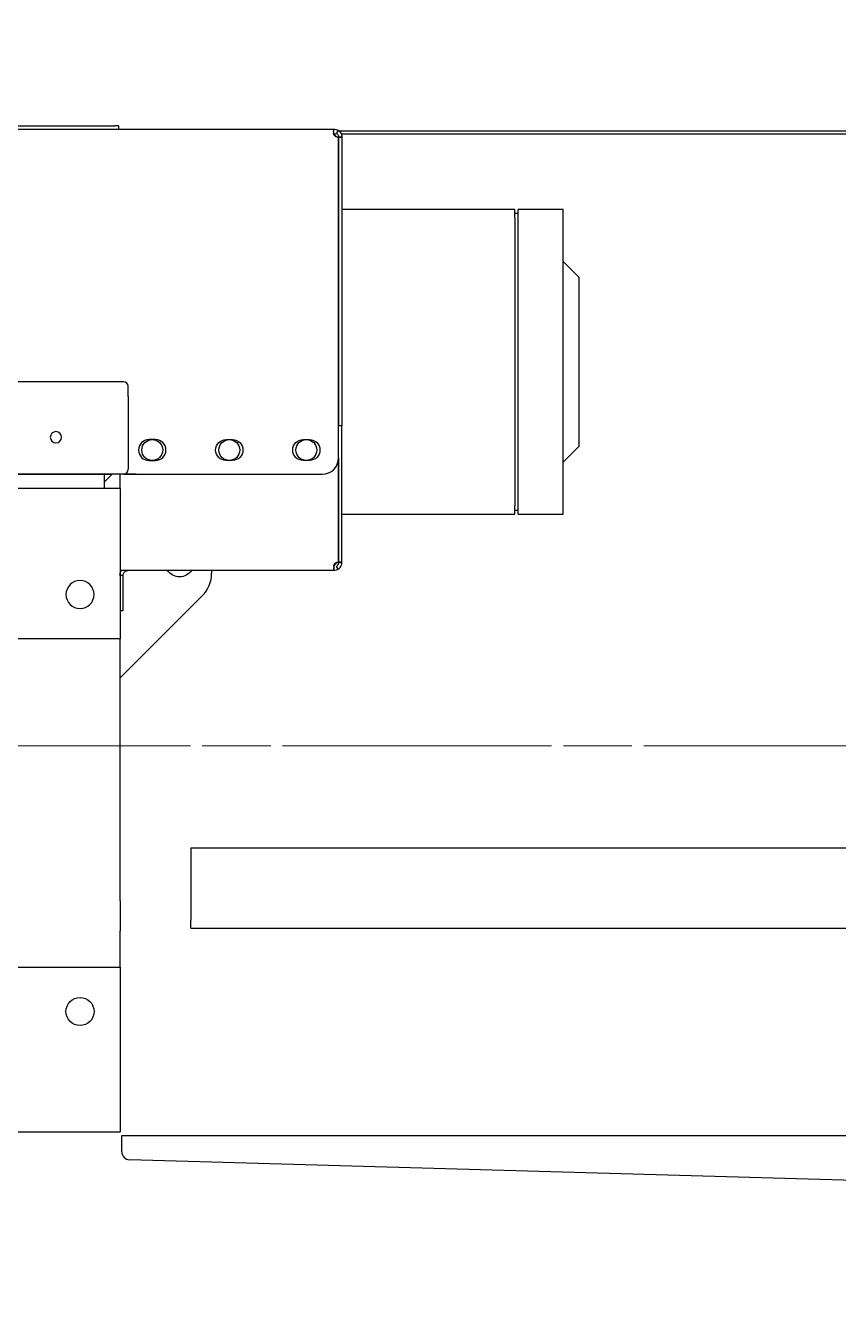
# Model space of a CAD drawing. Header units: millimetres. Extents: x 10462777 to 22643323, y 453826 to 1389191.
# Drawn here: x 11291764 to 11292271, y 583934 to 584724 of the extents above; entities that cross this region are included whole.
import ezdxf

# ---------------------------------------------------------------- set-up
doc = ezdxf.new("R2010")
doc.units = ezdxf.units.MM
doc.header["$LTSCALE"] = 200
doc.header["$MEASUREMENT"] = 0
doc.linetypes.add('CENTER', pattern=[2, 1.25, -0.25, 0.25, -0.25])
doc.linetypes.add('CENTER2', pattern=[1.125, 0.75, -0.125, 0.125, -0.125])
for name, color, linetype in [('1', 1, 'CENTER'), ('2', 2, 'CONTINUOUS'), ('5', 4, 'CONTINUOUS'), ('DV1_DEFAULT', 7, 'CONTINUOUS')]:
    doc.layers.add(name, color=color, linetype=linetype)
doc.layers.add('LAYOUT', color=8, linetype='CONTINUOUS', lineweight=25)

# ---------------------------------------------------------------- blocks, each defined once
blk = doc.blocks.new('r710ic')
at = {"layer": 'DV1_DEFAULT', "color": 1, "linetype": 'CENTER2', "lineweight": 0}
for p, q in [((272041.37, 102141.44), (272041.37, 106426.45)), ((272041.37, 106323.81), (272041.37, 102038.81))]:
    blk.add_line(p, q, dxfattribs=at)
at = {"layer": 'LAYOUT', "color": 3}
blk.add_circle((272041.37, 104232.63), 2050.12, dxfattribs=at)

msp = doc.modelspace()

# ---------------------------------------------------------------- linework, layer by layer
at = {"layer": '1', "color": 124, "linetype": 'Continuous'}
for p, q in [((11291736.34959, 584444.43833, 0), (11291812.8823, 584444.43833, 0)), ((11291812.88066, 584444.43833, 0), (11291817.88237, 584444.43833, 0)), ((11291812.8823, 584444.43833, 0), (11291812.8823, 584436.28822, 0)), ((11291812.8823, 584439.43826, 0), (11291817.88237, 584444.43833, 0)), ((11291832.88258, 584444.43833, 0), (11291817.88237, 584444.43833, 0)), ((11291822.88244, 584435.48821, 0), (11291751.55358, 584435.48821, 0)), ((11291812.8823, 584436.28822, 0), (11291812.8823, 584435.48821, 0)), ((11291822.88244, 584435.48821, 0), (11291822.88244, 584341.73464, 0)), ((11291822.88244, 584341.73464, 0), (11291748.90123, 584341.73464, 0)), ((11291822.88244, 584319.22626, 0), (11291822.88244, 584341.73464, 0)), ((11291822.88244, 584280.43185, 0), (11291822.88244, 584319.22626, 0)), ((11291822.88244, 584178.4387, 0), (11291822.88244, 584300.43214, 0)), ((11291822.88244, 584178.4387, 0), (11291822.88244, 584159.64459, 0)), ((11291822.88244, 584137.1362, 0), (11291822.88244, 584159.64459, 0)), ((11291302.86896, 584137.1362, 0), (11291822.88244, 584137.1362, 0)), ((11291822.88244, 584137.1362, 0), (11291822.88244, 584034.43251, 0)), ((11291330.87545, 584034.43251, 0), (11291822.88244, 584034.43251, 0))]:
    msp.add_line(p, q, dxfattribs=at)
at = {"layer": '1', "color": 124, "linetype": 'Continuous', "extrusion": (0, 0, -1)}
msp.add_circle((-11291797.88209, 584369.43727, 0), 8.75012, dxfattribs=at)
at = {"layer": '1', "color": 124, "linetype": 'Continuous'}
msp.add_circle((11291797.88209, 584109.43357, 0), 8.75012, dxfattribs=at)
at = {"layer": '2', "color": 252, "linetype": 'Continuous'}
for p, q in [((11291488.73613, 584659.66683, 0), (11291956.00977, 584659.66683, 0)), ((11291497.19152, 584661.66686, 0), (11291788.56824, 584661.66686, 0)), ((11291788.56824, 584661.66686, 0), (11291794.22518, 584661.66686, 0)), ((11291794.22518, 584661.66686, 0), (11291819.53925, 584661.66686, 0)), ((11291821.88243, 584661.66686, 0), (11291819.53925, 584661.66686, 0)), ((11291821.88243, 584661.66686, 0), (11291821.88243, 584659.66683, 0)), ((11291956.00977, 584658.90039, 0), (11291956.00977, 584659.66683, 0)), ((11291958.67551, 584658.89696, 0), (11291957.6092, 584657.20485, 0)), ((11291958.88437, 584454.53848, 0), (11291958.88437, 584654.55175, 0)), ((11291959.00982, 584654.66676, 0), (11291961.00985, 584654.66676, 0)), ((11291959.00982, 584654.55175, 0), (11291959.00982, 584654.66676, 0)), ((11291961.00985, 584654.55175, 0), (11291959.00982, 584654.55175, 0)), ((11291959.00982, 584654.55175, 0), (11291959.00982, 584474.53876, 0)), ((11291961.00985, 584654.55175, 0), (11291961.00985, 584654.66676, 0)), ((11291961.00985, 584654.55175, 0), (11291961.00985, 584474.53876, 0)), ((11291959.01, 584609.54068, 0), (11291958.88437, 584609.54068, 0)), ((11292068.83593, 584609.54068, 0), (11291961.01065, 584609.54068, 0)), ((11292068.83593, 584604.24503, 0), (11292068.83593, 584609.54068, 0)), ((11292070.83596, 584607.04064, 0), (11292068.83593, 584607.04064, 0)), ((11292098.83636, 584609.54068, 0), (11292070.83596, 584609.54068, 0)), ((11292070.83596, 584419.53798, 0), (11292070.83596, 584609.54068, 0)), ((11292098.83636, 584419.53798, 0), (11292098.83636, 584609.54068, 0)), ((11292068.83593, 584604.24503, 0), (11292068.83593, 584569.86783, 0)), ((11292108.8365, 584567.04007, 0), (11292099.42216, 584576.45442, 0)), ((11292068.83593, 584569.86783, 0), (11292068.83593, 584541.53971, 0)), ((11292108.8365, 584462.03858, 0), (11292108.8365, 584567.04007, 0)), ((11292068.83593, 584541.53971, 0), (11292068.83593, 584487.53895, 0)), ((11292068.83593, 584487.53895, 0), (11292068.83593, 584459.21083, 0)), ((11291961.00985, 584474.53876, 0), (11291959.00982, 584474.53876, 0)), ((11291959.00982, 584389.53755, 0), (11291959.00982, 584474.53876, 0)), ((11291961.00985, 584389.53755, 0), (11291961.00985, 584474.53876, 0)), ((11291844.88275, 584466.03864, 0), (11291840.8827, 584466.03864, 0)), ((11291888.88338, 584466.03864, 0), (11291892.88343, 584466.03864, 0)), ((11291936.88406, 584466.03864, 0), (11291940.88412, 584466.03864, 0)), ((11292068.83593, 584459.21083, 0), (11292068.83593, 584424.83363, 0)), ((11292099.42216, 584452.62423, 0), (11292108.8365, 584462.03858, 0)), ((11291840.8827, 584453.03845, 0), (11291844.88275, 584453.03845, 0)), ((11291892.88343, 584453.03845, 0), (11291888.88338, 584453.03845, 0)), ((11291940.88412, 584453.03845, 0), (11291936.88406, 584453.03845, 0)), ((11291958.88437, 584454.53824, 0), (11291958.88437, 584389.53755, 0)), ((11291797.88209, 584444.43833, 0), (11291797.88209, 584444.53911, 0)), ((11291822.88244, 584435.48814, 0), (11291822.88244, 584444.53736, 0)), ((11291824.88316, 584444.53833, 0), (11291948.88423, 584444.53833, 0)), ((11292068.83593, 584419.53798, 0), (11292068.83593, 584424.83363, 0)), ((11291958.88625, 584419.53798, 0), (11291959.01, 584419.53798, 0)), ((11291961.01065, 584419.53798, 0), (11292068.83593, 584419.53798, 0)), ((11292068.83593, 584422.03801, 0), (11292070.83596, 584422.03801, 0)), ((11292070.83596, 584419.53798, 0), (11292098.83636, 584419.53798, 0)), ((11291956.00977, 584386.78197, 0), (11291956.00977, 584385.15165, 0)), ((11291958.63208, 584385.15488, 0), (11291957.58316, 584386.85776, 0)), ((11291961.00985, 584389.53755, 0), (11291959.00982, 584389.53755, 0)), ((11291959.00982, 584389.41211, 0), (11291959.00982, 584389.53755, 0)), ((11291959.00982, 584389.41211, 0), (11291961.00985, 584389.41211, 0)), ((11291961.00985, 584389.41211, 0), (11291961.00985, 584389.53755, 0)), ((11291956.00977, 584384.41204, 0), (11291822.88244, 584384.41204, 0)), ((11291822.88247, 584381.41199, 0), (11291824.75702, 584381.41199, 0)), ((11291824.75702, 584381.28655, 0), (11291822.88247, 584381.28655, 0)), ((11291824.75702, 584381.28655, 0), (11291824.75702, 584381.41199, 0)), ((11291824.75702, 584369.28638, 0), (11291824.75702, 584381.28655, 0)), ((11291879.88325, 584384.4126, 0), (11291879.88325, 584382.72173, 0)), ((11291956.00977, 584385.15165, 0), (11291956.00977, 584384.41204, 0)), ((11291874.0253, 584368.57939, 0), (11291822.87919, 584317.43327, 0)), ((11291824.75702, 584359.28624, 0), (11291824.75702, 584369.28638, 0)), ((11291824.75702, 584359.28624, 0), (11291822.88247, 584359.28624, 0))]:
    msp.add_line(p, q, dxfattribs=at)
at = {"layer": '2', "color": 7, "linetype": 'Continuous'}
for p, q in [((11291824.88247, 584502.03883, 0), (11291460.8773, 584502.03883, 0)), ((11291827.88251, 584494.84535, 0), (11291827.88251, 584499.44072, 0)), ((11291827.88251, 584492.84532, 0), (11291827.88251, 584494.84535, 0)), ((11291827.88251, 584492.84532, 0), (11291827.88251, 584447.53838, 0)), ((11291824.88247, 584444.53833, 0), (11291736.3439, 584444.53833, 0))]:
    msp.add_line(p, q, dxfattribs=at)
at = {"layer": '2', "color": 80, "linetype": 'Continuous'}
for p, q in [((11291879.88325, 584384.4126, 0), (11291879.88325, 584382.72173, 0)), ((11291874.0253, 584368.57939, 0), (11291822.87919, 584317.43327, 0))]:
    msp.add_line(p, q, dxfattribs=at)
at = {"layer": '2', "color": 7, "linetype": 'Continuous', "extrusion": (0, 0, -1)}
msp.add_circle((-11291782.88187, 584467.53866, 0), 3.50005, dxfattribs=at)
at = {"layer": '2', "color": 252, "linetype": 'Continuous'}
for centre in [(11291842.88272, 584459.53855, 0), (11291890.88341, 584459.53855, 0), (11291938.88409, 584459.53855, 0)]:
    msp.add_circle(centre, 6.50009, dxfattribs=at)
at = {"layer": '2', "color": 252, "linetype": 'Continuous', "extrusion": (0, 0, -1)}
for centre, radius, start, end in [((-11291956.00977, 584654.66676, 0), 5.00007, 90, 122.21783719), ((-11291958.88437, 584657.54136, 0), 2.98961, 270, 285.94408725), ((-11292100.83639, 584577.86865, 0), 2.00003, 315.00000008, 0), ((-11291888.88338, 584459.53855, 0), 6.50009, 270, 90), ((-11291892.88343, 584459.53855, 0), 6.50009, 90, 270), ((-11291936.88406, 584459.53855, 0), 6.50009, 270, 90), ((-11291940.88412, 584459.53855, 0), 6.50009, 90, 270), ((-11292100.83639, 584451.21, 0), 2.00003, 0, 44.99999992), ((-11291956.00977, 584389.41211, 0), 5.00007, 238.36840005, 270)]:
    msp.add_arc(centre, radius, start, end, dxfattribs=at)
at = {"layer": '2', "color": 252, "linetype": 'Continuous'}
for centre, radius, start, end in [((11291840.8827, 584459.53855, 0), 6.50009, 90, 270), ((11291844.88275, 584459.53855, 0), 6.50009, 270, 90), ((11291948.88423, 584454.53848, 0), 10.00014, 270, 0), ((11291958.88437, 584386.53751, 0), 3.00004, 90, 106.62741682), ((11291859.88297, 584382.72173, 0), 20.00028, 315.00000008, 0)]:
    msp.add_arc(centre, radius, start, end, dxfattribs=at)
at = {"layer": '2', "color": 7, "linetype": 'Continuous'}
msp.add_arc((11291824.88247, 584447.53838, 0), 3.00004, 270, 0, dxfattribs=at)
at = {"layer": '2', "color": 80, "linetype": 'Continuous', "extrusion": (0, 0, -1)}
for start, end in [(270, 326.05876363), (213.94123637, 270)]:
    msp.add_arc((-11291859.88297, 584389.43755, 0), 9.00013, start, end, dxfattribs=at)
at = {"layer": '2', "color": 80, "linetype": 'Continuous'}
msp.add_arc((11291859.88297, 584382.72173, 0), 20.00028, 315.00000008, 0, dxfattribs=at)
at = {"layer": '2', "color": 7, "linetype": 'Continuous'}
msp.add_ellipse((11291824.88247, 584499.44072, 0), major_axis=(-3.00004, 0), ratio=0.866025404, start_param=3.141592654, end_param=4.71238898, dxfattribs=at)
at = {"layer": '2', "color": 252, "linetype": 'Continuous'}
for points, knots in [([(11291958.06313, 584654.66676, 0), (11291957.6869, 584654.75486, 0), (11291957.33208, 584654.90485, 0), (11291956.71908, 584655.29951, 0), (11291956.46108, 584655.54425, 0), (11291956.17599, 584655.93347, 0), (11291956.09798, 584656.06663, 0), (11291955.97832, 584656.32926, 0), (11291955.93665, 584656.45868, 0), (11291955.89197, 584656.70402, 0), (11291955.88896, 584656.81984, 0), (11291955.92099, 584657.03029, 0), (11291955.95603, 584657.12489, 0), (11291956.00977, 584657.20694, 0)], [0, 0, 0, 0, 0.25, 0.25, 0.5, 0.5, 0.625, 0.625, 0.75, 0.75, 0.875, 0.875, 1, 1, 1, 1]), ([(11291958.06313, 584654.66676, 0), (11291958.01618, 584654.6861, 0), (11291957.9217, 584654.725, 0), (11291957.78408, 584654.79483, 0), (11291957.64887, 584654.87309, 0), (11291957.5167, 584654.96039, 0), (11291957.38779, 584655.05622, 0), (11291957.26249, 584655.16035, 0), (11291957.14109, 584655.27246, 0), (11291957.02393, 584655.39221, 0), (11291956.91131, 584655.51921, 0), (11291956.80348, 584655.65291, 0), (11291956.70066, 584655.79276, 0), (11291956.60307, 584655.93815, 0), (11291956.51094, 584656.08846, 0), (11291956.42449, 584656.24303, 0), (11291956.34395, 584656.4012, 0), (11291956.19313, 584656.72773, 0), (11291956.01768, 584657.23093, 0), (11291955.91977, 584657.74217, 0), (11291955.89371, 584658.09959, 0), (11291955.89454, 584658.32584, 0), (11291955.914, 584658.53596, 0), (11291955.95026, 584658.72983, 0), (11291955.98998, 584658.84367, 0), (11291956.00977, 584658.90039, 0)], [0, 0, 0, 0, 0.02592606, 0.052163028, 0.078743667, 0.105695673, 0.133042324, 0.160803125, 0.188994432, 0.217630057, 0.246717462, 0.276254968, 0.30623769, 0.33665681, 0.367500326, 0.398753727, 0.430400622, 0.462423311, 0.593525647, 0.728270798, 0.782783349, 0.837367005, 0.891867234, 0.946128668, 1, 1, 1, 1]), ([(11291957.60919, 584657.20483, 0), (11291957.79303, 584657.08875, 0), (11291957.97126, 584656.94797, 0), (11291958.31776, 584656.60148, 0), (11291958.47838, 584656.38981, 0), (11291958.72974, 584655.95698, 0), (11291958.82056, 584655.73641, 0), (11291958.94248, 584655.33299, 0), (11291958.97423, 584655.15105, 0), (11291959.00767, 584654.85427, 0), (11291959.00982, 584654.73926, 0), (11291959.00982, 584654.66676, 0)], [0, 0, 0, 0, 0.17637032, 0.17637032, 0.38227774, 0.38227774, 0.58818516, 0.58818516, 0.79409258, 0.79409258, 1, 1, 1, 1]), ([(11291958.67551, 584658.89696, 0), (11291958.70105, 584658.88068, 0), (11291958.75218, 584658.84808, 0), (11291958.82816, 584658.79714, 0), (11291958.90364, 584658.74465, 0), (11291958.97848, 584658.69048, 0), (11291959.05262, 584658.63472, 0), (11291959.12599, 584658.57736, 0), (11291959.19852, 584658.51846, 0), (11291959.27012, 584658.45804, 0), (11291959.34073, 584658.39616, 0), (11291959.41028, 584658.33285, 0), (11291959.47872, 584658.26817, 0), (11291959.54596, 584658.20216, 0), (11291959.61195, 584658.1349, 0), (11291959.67662, 584658.06646, 0), (11291959.73991, 584657.99689, 0), (11291959.80177, 584657.92627, 0), (11291959.86217, 584657.85466, 0), (11291959.92106, 584657.78212, 0), (11291959.97839, 584657.70874, 0), (11291960.03415, 584657.63459, 0), (11291960.08828, 584657.55974, 0), (11291960.14078, 584657.48426, 0), (11291960.19161, 584657.40825, 0), (11291960.24075, 584657.33177, 0), (11291960.2882, 584657.25491, 0), (11291960.33393, 584657.17775, 0), (11291960.37794, 584657.10038, 0), (11291960.42022, 584657.02287, 0), (11291960.46077, 584656.94532, 0), (11291960.4996, 584656.86781, 0), (11291960.53672, 584656.79042, 0), (11291960.57212, 584656.71324, 0), (11291960.60583, 584656.63635, 0), (11291960.63786, 584656.55984, 0), (11291960.66824, 584656.48379, 0), (11291960.69698, 584656.40829, 0), (11291960.72412, 584656.33342, 0), (11291960.74968, 584656.25926, 0), (11291960.77369, 584656.18589, 0), (11291960.8036, 584656.08954, 0), (11291960.83734, 584655.9715, 0), (11291960.87241, 584655.83379, 0), (11291960.90233, 584655.70093, 0), (11291960.92751, 584655.57336, 0), (11291960.94837, 584655.45147, 0), (11291960.96534, 584655.33564, 0), (11291960.97883, 584655.22623, 0), (11291960.98927, 584655.12356, 0), (11291960.99707, 584655.02795, 0), (11291961.00263, 584654.9397, 0), (11291961.00634, 584654.85904, 0), (11291961.00857, 584654.78644, 0), (11291961.00969, 584654.72139, 0), (11291961.00979, 584654.6849, 0), (11291961.00985, 584654.66676, 0)], [0, 0, 0, 0, 0.01579272, 0.031626842, 0.047498761, 0.06340487, 0.07934157, 0.095305275, 0.111292429, 0.127299513, 0.143323056, 0.159359642, 0.175405928, 0.191458646, 0.207511306, 0.223557497, 0.23959395, 0.255617319, 0.271624189, 0.287611088, 0.303574496, 0.319510856, 0.335416585, 0.35128808, 0.367121736, 0.382913948, 0.398661128, 0.414359713, 0.430006176, 0.445597038, 0.461128877, 0.476598344, 0.492002172, 0.507337191, 0.522600338, 0.537788673, 0.552899392, 0.567929846, 0.582877547, 0.597740196, 0.612515689, 0.627202144, 0.656295124, 0.684999684, 0.713314347, 0.741238187, 0.768771195, 0.795914686, 0.822671719, 0.849047567, 0.875050196, 0.900690791, 0.925984295, 0.950949978, 0.975612003, 1, 1, 1, 1]), ([(11291958.02592, 584389.41211, 0), (11291957.64978, 584389.25866, 0), (11291957.29584, 584389.00194, 0), (11291956.68657, 584388.3324, 0), (11291956.43132, 584387.91947, 0), (11291956.1514, 584387.26618, 0), (11291956.07529, 584387.04321, 0), (11291955.95967, 584386.60455, 0), (11291955.92016, 584386.38894, 0), (11291955.87998, 584385.9813, 0), (11291955.87932, 584385.78943, 0), (11291955.91612, 584385.44185, 0), (11291955.95359, 584385.28617, 0), (11291956.00977, 584385.15165, 0)], [0, 0, 0, 0, 0.25, 0.25, 0.5, 0.5, 0.625, 0.625, 0.75, 0.75, 0.875, 0.875, 1, 1, 1, 1]), ([(11291958.02592, 584389.41211, 0), (11291957.96366, 584389.3958, 0), (11291957.83959, 584389.36332, 0), (11291957.65803, 584389.30176, 0), (11291957.48152, 584389.23145, 0), (11291957.311, 584389.15181, 0), (11291957.14717, 584389.06354, 0), (11291956.99077, 584388.96704, 0), (11291956.84254, 584388.86284, 0), (11291956.70306, 584388.75177, 0), (11291956.57287, 584388.63465, 0), (11291956.45251, 584388.51241, 0), (11291956.34248, 584388.38596, 0), (11291956.17943, 584388.17279, 0), (11291956.00121, 584387.86219, 0), (11291955.90053, 584387.53449, 0), (11291955.87956, 584387.29598, 0), (11291955.89331, 584387.13142, 0), (11291955.93391, 584386.98167, 0), (11291955.98441, 584386.8979, 0), (11291956.00977, 584386.85583, 0)], [0, 0, 0, 0, 0.046564677, 0.092789461, 0.138626621, 0.184030272, 0.228958832, 0.273377647, 0.31725792, 0.360586081, 0.4033592, 0.445579029, 0.48725462, 0.52840511, 0.64876428, 0.766058166, 0.824292745, 0.882517573, 0.941000889, 1, 1, 1, 1]), ([(11291957.58316, 584386.85776, 0), (11291957.60088, 584386.86882, 0), (11291957.63626, 584386.8909, 0), (11291957.68904, 584386.92583, 0), (11291957.74141, 584386.96199, 0), (11291957.79328, 584386.99949, 0), (11291957.84459, 584387.03828, 0), (11291957.89527, 584387.07832, 0), (11291957.94525, 584387.1196, 0), (11291957.99446, 584387.16206, 0), (11291958.04284, 584387.20568, 0), (11291958.09033, 584387.25041, 0), (11291958.13687, 584387.29619, 0), (11291958.18241, 584387.34297, 0), (11291958.22687, 584387.39068, 0), (11291958.27021, 584387.43927, 0), (11291958.31239, 584387.48867, 0), (11291958.35337, 584387.53882, 0), (11291958.39311, 584387.58966, 0), (11291958.43159, 584387.64111, 0), (11291958.46877, 584387.69311, 0), (11291958.50463, 584387.74559, 0), (11291958.53915, 584387.79847, 0), (11291958.57231, 584387.85167, 0), (11291958.60411, 584387.90513, 0), (11291958.63452, 584387.95877, 0), (11291958.66356, 584388.0125, 0), (11291958.69122, 584388.06626, 0), (11291958.7175, 584388.11995, 0), (11291958.74241, 584388.17352, 0), (11291958.76596, 584388.22686, 0), (11291958.78817, 584388.27992, 0), (11291958.80906, 584388.33261, 0), (11291958.82864, 584388.38485, 0), (11291958.84695, 584388.43657, 0), (11291958.86401, 584388.48769, 0), (11291958.88739, 584388.56215, 0), (11291958.91429, 584388.65791, 0), (11291958.94128, 584388.77117, 0), (11291958.9626, 584388.87846, 0), (11291958.97895, 584388.97913, 0), (11291958.991, 584389.07259, 0), (11291958.99943, 584389.15827, 0), (11291959.00493, 584389.23573, 0), (11291959.0081, 584389.30428, 0), (11291959.00963, 584389.36439, 0), (11291959.00975, 584389.39616, 0), (11291959.00982, 584389.41211, 0)], [0, 0, 0, 0, 0.016029499, 0.032008778, 0.04794198, 0.063833488, 0.079687943, 0.095510267, 0.111305686, 0.127079752, 0.14283836, 0.158587771, 0.174334573, 0.190081416, 0.20583246, 0.22159425, 0.237372959, 0.253174397, 0.269004033, 0.28486702, 0.300768208, 0.316712175, 0.332703242, 0.348745501, 0.364842836, 0.380998947, 0.397217372, 0.413501515, 0.429854661, 0.446280009, 0.462780687, 0.479359777, 0.496020337, 0.512765423, 0.529598109, 0.546521506, 0.563538786, 0.604957855, 0.64691274, 0.689404543, 0.732421823, 0.77594338, 0.819940823, 0.864380974, 0.90922809, 0.954445979, 1, 1, 1, 1]), ([(11291958.63206, 584385.1549, 0), (11291958.95387, 584385.35343, 0), (11291959.26639, 584385.59756, 0), (11291959.85462, 584386.18579, 0), (11291960.12107, 584386.5363, 0), (11291960.53902, 584387.25364, 0), (11291960.69063, 584387.61953, 0), (11291960.89504, 584388.29056, 0), (11291960.94887, 584388.59424, 0), (11291961.0059, 584389.0923, 0), (11291961.00985, 584389.28698, 0), (11291961.00985, 584389.41211, 0)], [0, 0, 0, 0, 0.184011742, 0.184011742, 0.388008807, 0.388008807, 0.592005871, 0.592005871, 0.796002936, 0.796002936, 1, 1, 1, 1]), ([(11291822.757, 584381.41199, 0), (11291822.75701, 584381.42207, 0), (11291822.75705, 584381.44228, 0), (11291822.75736, 584381.47567, 0), (11291822.75794, 584381.51135, 0), (11291822.75884, 584381.54952, 0), (11291822.76011, 584381.59007, 0), (11291822.76182, 584381.63297, 0), (11291822.76401, 584381.67818, 0), (11291822.76677, 584381.72567, 0), (11291822.77013, 584381.77537, 0), (11291822.77417, 584381.82724, 0), (11291822.77896, 584381.88125, 0), (11291822.78456, 584381.93733, 0), (11291822.79103, 584381.99544, 0), (11291822.79845, 584382.05553, 0), (11291822.80689, 584382.11754, 0), (11291822.8164, 584382.18141, 0), (11291822.82707, 584382.24708, 0), (11291822.83896, 584382.31451, 0), (11291822.85213, 584382.38361, 0), (11291822.86667, 584382.45433, 0), (11291822.88262, 584382.52661, 0), (11291822.90007, 584382.60037, 0), (11291822.91907, 584382.67554, 0), (11291822.93969, 584382.75204, 0), (11291822.96199, 584382.82981, 0), (11291822.98604, 584382.90875, 0), (11291823.01187, 584382.98876, 0), (11291823.03954, 584383.06973, 0), (11291823.06908, 584383.15155, 0), (11291823.10054, 584383.2341, 0), (11291823.13395, 584383.3173, 0), (11291823.16933, 584383.40102, 0), (11291823.20673, 584383.48515, 0), (11291823.24615, 584383.56959, 0), (11291823.28761, 584383.65423, 0), (11291823.33112, 584383.73896, 0), (11291823.37669, 584383.82366, 0), (11291823.42432, 584383.90822, 0), (11291823.46072, 584383.97001, 0), (11291823.48107, 584384.00364, 0), (11291823.4845, 584384.00928, 0)], [0, 0, 0, 0, 0.022202594, 0.044537394, 0.067013169, 0.089637819, 0.112418414, 0.135361246, 0.158471869, 0.18175515, 0.205215311, 0.22885598, 0.252680231, 0.276690631, 0.300889283, 0.325277866, 0.349857679, 0.374629675, 0.399594506, 0.424752552, 0.450103962, 0.475648686, 0.501386507, 0.527317073, 0.553439928, 0.579754539, 0.606260327, 0.632955196, 0.659828417, 0.686874655, 0.714089439, 0.741467821, 0.769004424, 0.796693482, 0.824528878, 0.852504184, 0.880612695, 0.908847464, 0.937201335, 0.965666973, 0.994236898, 1, 1, 1, 1]), ([(11291824.75702, 584381.41199, 0), (11291824.75702, 584381.48708, 0), (11291824.75939, 584381.60388, 0), (11291824.79361, 584381.90271, 0), (11291824.82591, 584382.08493, 0), (11291824.94855, 584382.48754, 0), (11291825.03952, 584382.70708, 0), (11291825.29029, 584383.13748, 0), (11291825.45016, 584383.34779, 0), (11291825.82128, 584383.7189, 0), (11291826.03158, 584383.87877, 0), (11291826.46198, 584384.12954, 0), (11291826.68152, 584384.22051, 0), (11291827.08414, 584384.34316, 0), (11291827.26635, 584384.37545, 0), (11291827.56518, 584384.40967, 0), (11291827.68198, 584384.41204, 0), (11291827.75707, 584384.41204, 0)], [0, 0, 0, 0, 0.125, 0.125, 0.25, 0.25, 0.375, 0.375, 0.5, 0.5, 0.625, 0.625, 0.75, 0.75, 0.875, 0.875, 1, 1, 1, 1])]:
    msp.add_open_spline(points, degree=3, knots=knots, dxfattribs=at)
at = {"layer": '5', "color": 252, "linetype": 'Continuous'}
for p, q in [((11291957.51217, 584656.44134, 0), (11291955.96261, 584656.44134, 0)), ((11292376.89031, 584658.44137, 0), (11291959.25266, 584658.44137, 0)), ((11292376.89031, 584656.44134, 0), (11291960.65534, 584656.44134, 0)), ((11291866.88307, 584211.43502, 0), (11292321.895, 584211.43502, 0)), ((11291866.88307, 584211.43502, 0), (11291866.88307, 584206.43495, 0)), ((11291866.88307, 584206.43495, 0), (11291866.88307, 584166.43438, 0)), ((11291866.88307, 584161.43431, 0), (11291866.88307, 584166.43438, 0)), ((11291866.88307, 584161.43431, 0), (11292323.2458, 584161.43431, 0)), ((11291823.87845, 584032.1237, 0), (11292703.89095, 584032.1237, 0)), ((11291823.87845, 584027.12363, 0), (11291823.87845, 584032.1237, 0)), ((11291823.87845, 584021.98353, 0), (11291823.87845, 584027.12363, 0)), ((11292703.89095, 583992.12313, 0), (11291828.73654, 584016.98548, 0))]:
    msp.add_line(p, q, dxfattribs=at)
msp.add_arc((11291828.87853, 584021.98353, 0), 5.00007, 180, 268.37271673, dxfattribs=at)

# ---------------------------------------------------------------- block references
at = {"layer": 'LAYOUT', "color": 2, "rotation": 270}
msp.add_blockref('r710ic', (11186875.24796, 856316.46559, 0), dxfattribs=at)

doc.saveas('drawing.dxf')
